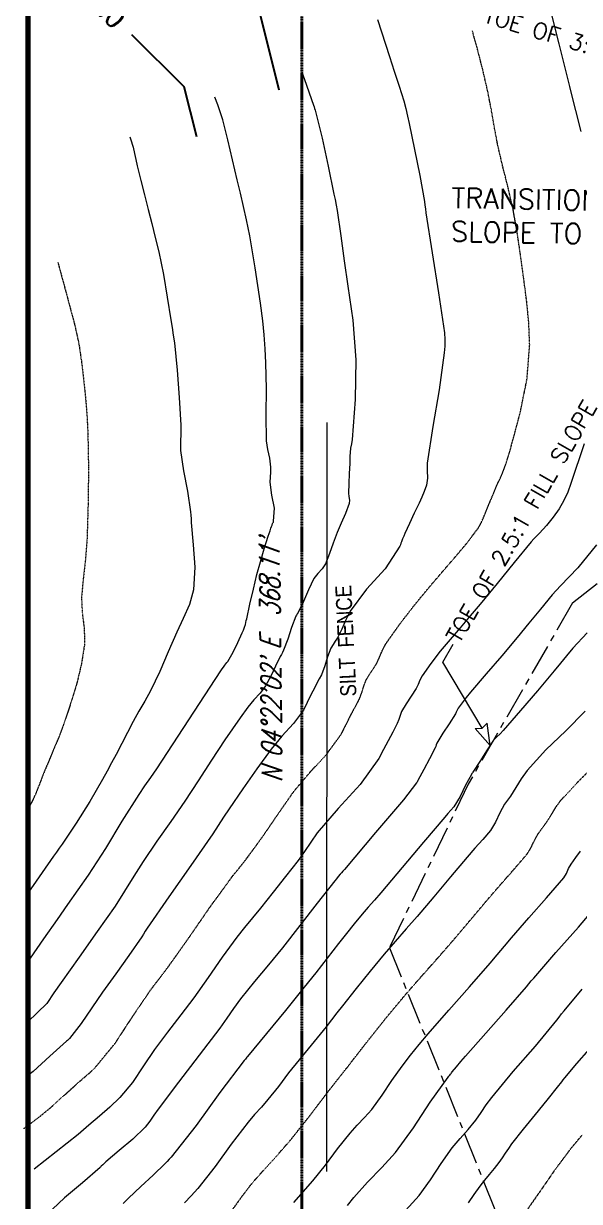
# Model space of a CAD drawing. Header units: inches. Extents: x 2775 to 17527, y 515 to 14737.
# Drawn here: x 5238 to 6069, y 5027 to 6788 of the extents above; entities that cross this region are included whole.
import ezdxf
from ezdxf.enums import TextEntityAlignment as Align

# ---------------------------------------------------------------- set-up
doc = ezdxf.new("R2010")
doc.units = ezdxf.units.IN
doc.header["$LTSCALE"] = 0.5
doc.header["$MEASUREMENT"] = 0
for name, pattern in [('CENTER', [2, 1.25, -0.25, 0.25, -0.25]), ('HIDDEN', [0.375, 0.25, -0.125]), ('PHANTOM', [2.5, 1.25, -0.25, 0.25, -0.25, 0.25, -0.25])]:
    doc.linetypes.add(name, pattern=pattern)
for name, color, linetype, lineweight in [('ARCHENT RD', 3, 'CENTER', 20), ('Object', 4, 'CONTINUOUS', 30), ('V-BNDY', 3, 'PHANTOM', 40), ('VX-TOPO-MAJR', 1, 'HIDDEN', 20), ('VX-TOPO-MINR', 7, 'CONTINUOUS', 5)]:
    doc.layers.add(name, color=color, linetype=linetype, lineweight=lineweight)
for name, color, linetype in [('CTR', 251, 'CONTINUOUS'), ('CTRINDEX', 7, 'CONTINUOUS'), ('TEXT', 7, 'CONTINUOUS'), ('TITLE BLOCK', 7, 'CONTINUOUS')]:
    doc.layers.add(name, color=color, linetype=linetype)
doc.styles.add('ACE', font='simplex.shx', dxfattribs={"height": 2.5})
doc.styles.add('ARCHENTLTD', font='technical.ttf', dxfattribs={"height": 6})
doc.styles.add('BEI', font='romans.shx', dxfattribs={"width": 0.75})
doc.styles.add('EXIST', font='romans.shx', dxfattribs={"width": 0.75, "oblique": 20, "height": 12})
doc.styles.add('ROMANC', font='ROMANC')
doc.styles.get("Standard").update_dxf_attribs({"font": 'romans.shx', "width": 0.75})
doc.linetypes.add('FENCE', pattern='A,1,-0.15,["X",BEI,S=0.16,R=180,X=0,Y=0.08],0.35', length=1.5)

msp = doc.modelspace()

# ---------------------------------------------------------------- linework, layer by layer
at = {"layer": 'ARCHENT RD', "color": 7, "linetype": 'FENCE', "lineweight": 20, "ltscale": 75}
msp.add_line((5690.8436, 6191.0244), (5690.7694, 5071.2472), dxfattribs=at)
at = {"layer": 'ARCHENT RD', "color": 4, "lineweight": 20, "ltscale": 75}
for p, q in [((6058.3305, 5921.5907), (6309.922, 6117.1298)), ((6058.3305, 5921.5907), (5902.4727, 5650.7642)), ((5903.2976, 5652.3281), (5784.7908, 5406.0673)), ((5784.7908, 5406.0673), (5949.3498, 4997.7918))]:
    msp.add_line(p, q, dxfattribs=at)
at = {"layer": 'CTR', "color": 6, "elevation": -33526.1937}
msp.add_lwpolyline([(5619.7845, 6688.1978), (5588.6958, 6812.0235), (5479.7888, 6919.6885), (5511.603, 6917.8386), (5472.2689, 6957.038)], dxfattribs=at)
at = {"layer": 'CTRINDEX', "color": 6, "elevation": -33550.1941}
msp.add_lwpolyline([(5496.7163, 6618.3265), (5478.0037, 6692.8586), (5399.7859, 6771.0012)], dxfattribs=at)
at = {"layer": 'Object', "color": 7, "lineweight": 20}
for p, q in [((5879.5892, 5859.3361, 3362.4641), (5864.1017, 5832.4362, 3362.4641)), ((5923.3196, 5734.3799, 3362.4641), (5864.3106, 5832.7989, 3362.4641)), ((5930.8861, 5741.6414, 3362.4641), (5923.3196, 5734.3799, 3362.4641)), ((5935.0695, 5708.3629, 3362.4641), (5930.8861, 5741.6414, 3362.4641)), ((5912.849, 5733.7888, 3362.4641), (5923.3196, 5734.3799, 3362.4641)), ((5935.0695, 5708.3629, 3362.4641), (5912.849, 5733.7888, 3362.4641))]:
    msp.add_line(p, q, dxfattribs=at)
at = {"layer": 'TITLE BLOCK', "color": 7, "linetype": 'Continuous', "lineweight": 30, "ltscale": 0.5, "const_width": 7.9057, "elevation": 48504.8648}
msp.add_lwpolyline([(5401.2923, 1417.0144), (10240.407, 1417.0144), (10240.407, 658.0646), (5244.2686, 658.0646), (5244.2686, 8458.2136), (10240.407, 8458.2136), (10240.407, 1417.0144)], dxfattribs=at)
at = {"layer": 'V-BNDY'}
msp.add_line((5653.9292, 3081.7716), (5653.9292, 7485.7342), dxfattribs=at)
at = {"layer": 'VX-TOPO-MAJR', "flags": 128}
for points in [[(5237.6687, 5135.563), (5245.3746, 5141.1927), (5262.1104, 5153.8354), (5278.3033, 5167.121), (5291.7391, 5179.2686), (5305.1698, 5191.4271), (5318.6202, 5203.5589), (5327.1674, 5210.9646), (5335.757, 5218.326), (5344.0512, 5226.0464), (5374.54, 5263.0913), (5400.9294, 5303.4417), (5427.9736, 5343.2957), (5436.4316, 5354.3939), (5444.9199, 5365.4734), (5453.333, 5376.607), (5485.907, 5422.378), (5517.7865, 5468.665), (5550.9384, 5514.0127), (5553.7237, 5517.4785), (5556.5694, 5520.8956), (5559.3887, 5524.3343), (5563.8738, 5529.9728), (5568.3252, 5535.6381), (5572.7351, 5541.3353), (5596.4209, 5573.9762), (5619.1895, 5607.2917), (5642.2709, 5640.3427), (5665.9817, 5668.3916), (5690.9531, 5695.5014), (5712.4622, 5725.075), (5716.6001, 5732.9211), (5720.4544, 5740.9031), (5724.3829, 5748.8408), (5729.497, 5758.4764), (5734.6753, 5768.0861), (5739.7598, 5777.7395), (5743.4953, 5787.2314), (5746.409, 5797.0842), (5750.0652, 5806.6104), (5755.0149, 5814.9826), (5760.5536, 5823.0329), (5765.7169, 5831.2674), (5770.2824, 5841.1621), (5774.4598, 5851.2943), (5779.6183, 5860.8972), (5800.2171, 5889.9801), (5821.9888, 5918.1279), (5844.6479, 5945.5771), (5851.4576, 5953.5636), (5858.291, 5961.525), (5865.1056, 5969.5056), (5883.2544, 5990.4719), (5901.1472, 6011.643), (5917.832, 6033.9345), (5921.9825, 6041.2583), (5925.313, 6048.9872), (5928.465, 6056.7984), (5934.0233, 6070.1309), (5939.5307, 6083.4794), (5945.1245, 6096.7868), (5947.8339, 6102.7543), (5950.657, 6108.6734), (5953.381, 6114.6496), (5958.3083, 6127.4698), (5962.4566, 6140.5586), (5966.2574, 6153.8628), (5979.9025, 6204.5491), (5990.2974, 6255.583), (5994.3621, 6307.207), (5993.0149, 6340.5422), (5989.727, 6373.7733), (5985.384, 6406.8757), (5980.7305, 6440.9747), (5975.7474, 6475.034), (5969.7371, 6508.9501), (5962.3832, 6541.2782), (5954.2458, 6573.3978), (5946.702, 6605.636), (5941.6915, 6632.1005), (5937.0805, 6658.6555), (5931.9382, 6685.1118), (5923.9261, 6719.87), (5915.0385, 6754.4095), (5908.728, 6776.6354)], [(5318.5244, 4746.2322), (5327.6048, 4756.874), (5347.1693, 4780.5944), (5365.7027, 4805.0861), (5370.217, 4811.9567), (5374.7022, 4818.8445), (5379.4706, 4825.5272), (5389.3568, 4838.0658), (5399.3686, 4850.5079), (5409.2739, 4863.0306), (5413.092, 4868.0145), (5416.8882, 4873.0165), (5420.7069, 4878.003), (5425.777, 4884.5614), (5431.0009, 4890.9938), (5436.6062, 4897.0848), (5449.8748, 4910.1069), (5463.2661, 4922.9864), (5476.6981, 4935.8243), (5479.9009, 4938.8789), (5483.108, 4941.9287), (5486.3097, 4944.9851), (5504.1688, 4962.6696), (5521.4743, 4980.9008), (5538.2594, 4999.6306), (5552.135, 5017.2418), (5565.1931, 5035.4961), (5578.8312, 5053.271), (5597.9454, 5075.0107), (5617.4957, 5096.3967), (5636.5681, 5118.1744), (5664.6775, 5153.6024), (5692.028, 5189.6725), (5719.9911, 5225.2113), (5720.9013, 5226.2166), (5721.8496, 5227.19), (5722.7472, 5228.2063), (5724.0659, 5230.0291), (5725.3134, 5231.9055), (5726.6208, 5233.7374), (5753.7743, 5268.5616), (5781.3088, 5303.0901), (5809.615, 5336.99), (5833.2564, 5363.9582), (5857.0736, 5390.7624), (5880.6197, 5417.799), (5898.462, 5438.8473), (5916.2402, 5459.9514), (5934.0331, 5481.0405), (5952.8194, 5502.7158), (5971.7876, 5524.2382), (5990.4553, 5546.0353), (5996.438, 5555.536), (6001.2009, 5565.8568), (6006.6176, 5575.7658), (6011.5091, 5582.6507), (6016.5105, 5589.4674), (6021.4207, 5596.3376), (6027.6668, 5606.3421), (6033.7264, 5616.4865), (6040.6646, 5626.0089), (6065.3326, 5652.8509), (6091.0755, 5678.5782), (6117.1488, 5703.988), (6124.014, 5710.7261), (6130.8932, 5717.4464), (6137.8084, 5724.1289), (6162.3951, 5746.7146), (6187.4147, 5768.8379), (6212.059, 5791.3971), (6221.1371, 5800.3634), (6229.8932, 5809.6383), (6238.3171, 5819.2211), (6241.1213, 5822.652), (6243.8744, 5826.1217), (6246.6877, 5829.5407), (6283.8152, 5872.5646), (6321.0889, 5915.4687), (6358.222, 5958.4876), (6368.495, 5970.6586), (6378.6941, 5982.8941), (6388.9712, 5995.0617), (6410.7383, 6018.614), (6422.4619, 6030.46)]]:
    msp.add_lwpolyline(points, dxfattribs=at)
at = {"layer": 'VX-TOPO-MAJR'}
for points in [[(5288.978, 6430.6848), (5289.1678, 6429.985), (5293.6741, 6413.3413), (5300.5941, 6387.7568), (5307.4864, 6362.1655), (5314.3313, 6336.5414), (5320.6393, 6307.3106), (5324.9291, 6277.6762), (5328.3124, 6247.9213), (5330.7693, 6223.3346), (5332.636, 6198.6922), (5333.8371, 6174.0123), (5334.7386, 6121.4897), (5334.1575, 6068.9506), (5332.5428, 6016.4086), (5330.2943, 5987.3341), (5326.9494, 5958.3469), (5324.3108, 5929.3587), (5325.4288, 5906.1083), (5328.4355, 5882.8211), (5328.7654, 5859.5208), (5324.3844, 5831.1644), (5317.801, 5803.2697), (5309.5266, 5775.7166), (5303.566, 5757.4611), (5297.3801, 5739.3683), (5290.5792, 5721.4988), (5283.4138, 5704.2841), (5276.1468, 5687.1207), (5268.9804, 5669.9194), (5264.3155, 5658.1241), (5259.7341, 5646.2927), (5254.9629, 5634.5323), (5251.9449, 5627.9289), (5248.7024, 5621.4315), (5245.4409, 5614.9369), (5244.2999, 5612.7467)], [(5989.0535, 5011.7131), (6011.1734, 5043.206), (6033.0412, 5074.9586), (6056.0539, 5105.8365), (6073.0492, 5126.2476)]]:
    msp.add_lwpolyline(points, dxfattribs=at)
at = {"layer": 'VX-TOPO-MINR', "ltscale": 50}
for points in [[(6024.2282, 6812.5497), (6037.9231, 6757.1569), (6051.7197, 6701.7905), (6052.7714, 6697.6404), (6053.8261, 6693.491), (6054.8789, 6689.3409), (6070.6577, 6626.3628)], [(5766.7443, 6793.8414), (5772.7701, 6775.4392), (5778.7686, 6757.0292), (5784.7582, 6738.6157), (5792.0038, 6716.4067), (5799.2285, 6694.1915), (5806.352, 6671.9338), (5809.353, 6660.7653), (5811.7197, 6649.4306), (5813.9659, 6638.0661), (5822.1108, 6599.425), (5829.9935, 6560.7432), (5836.9138, 6521.8815), (5837.7476, 6516.1989), (5838.5044, 6510.5059), (5839.2754, 6504.8174), (5848.3486, 6444.8927), (5857.8415, 6385.0041), (5866.7619, 6325.0727), (5867.5084, 6315.2263), (5867.305, 6305.3112), (5866.5578, 6295.3588), (5859.2116, 6239.946), (5849.5255, 6185.1737), (5841.1384, 6130.3651), (5841.0198, 6119.3564), (5841.5194, 6108.2735), (5840.056, 6097.4287), (5836.7794, 6088.3134), (5832.9649, 6079.4799), (5828.9348, 6070.734), (5821.8425, 6055.5933), (5814.7105, 6040.483), (5807.7929, 6025.2733), (5806.0578, 6021.2202), (5804.3744, 6017.1456), (5802.7035, 6013.067), (5801.8416, 6010.799), (5801.0278, 6008.5114), (5800.1489, 6006.2486), (5778.1284, 5972.3504), (5750.1903, 5941.927), (5725.7497, 5909.3679), (5719.2719, 5896.0777), (5713.3415, 5882.4567), (5706.8846, 5869.158), (5703.7266, 5864.1217), (5700.3392, 5859.1981), (5697.3119, 5854.0777), (5692.2664, 5840.9317), (5688.2456, 5827.3353), (5683.0907, 5814.2369), (5679.7307, 5807.8573), (5676.3085, 5801.5067), (5672.9289, 5795.1389), (5667.3562, 5783.8792), (5661.8887, 5772.5566), (5656.0191, 5761.4268), (5641.1852, 5741.0748), (5623.9664, 5722.4199), (5607.6713, 5703.0631), (5586.4463, 5673.4966), (5565.424, 5643.7706), (5544.9039, 5613.6928), (5536.7533, 5601.2229), (5528.6837, 5588.7031), (5520.5114, 5576.2534), (5488.0022, 5529.0893), (5454.9368, 5482.2956), (5422.4134, 5435.1415), (5419.6889, 5430.8151), (5417.0543, 5426.4297), (5414.2805, 5422.1359), (5394.9201, 5394.508), (5375.4361, 5366.9678), (5355.9254, 5339.4423), (5339.8853, 5315.9731), (5323.7642, 5292.565), (5306.2798, 5270.0817), (5304.9222, 5268.7236), (5303.4427, 5267.496), (5301.9649, 5266.2662), (5276.9442, 5243.7972), (5252.034, 5221.2115), (5244.2999, 5214.8214)], [(5653.9292, 6715.1238), (5657.9023, 6703.9213), (5671.0264, 6665.9152), (5671.9257, 6663.2919), (5672.7984, 6660.6611), (5673.5888, 6658.0027), (5683.9625, 6616.4647), (5693.0776, 6574.6625), (5701.7474, 6532.7504), (5703.468, 6524.5877), (5705.1332, 6516.4163), (5706.5951, 6508.2069), (5712.1266, 6470.5074), (5717.1475, 6432.7399), (5722.262, 6395.0018), (5724.8255, 6378.0708), (5727.5076, 6361.1501), (5730.0279, 6344.2174), (5734.5032, 6285.1869), (5733.2834, 6225.7444), (5728.8043, 6166.0789), (5727.8216, 6159.5228), (5726.5615, 6153.0426), (5725.7903, 6146.5154), (5725.5926, 6140.9267), (5725.4257, 6135.3365), (5725.2393, 6129.7482), (5724.6224, 6115.0068), (5723.9503, 6100.2643), (5723.3069, 6085.5233), (5723.8744, 6080.4263), (5724.8691, 6075.3379), (5724.6055, 6070.2681), (5719.1536, 6055.2367), (5712.6512, 6040.9203), (5706.3789, 6026.5537), (5700.6352, 6011.0744), (5695.0251, 5995.4995), (5688.9717, 5980.0933), (5683.9133, 5972.3065), (5677.4955, 5965.3178), (5671.8812, 5957.8385), (5663.6988, 5941.0514), (5656.2081, 5923.8465), (5648.0522, 5907.0486), (5646.8997, 5905.2106), (5645.6634, 5903.4136), (5644.5585, 5901.5449), (5638.1238, 5884.7793), (5632.996, 5867.4391), (5626.4217, 5850.7342), (5624.786, 5847.6286), (5623.12, 5844.537), (5621.4748, 5841.4371), (5614.258, 5826.8553), (5607.1774, 5812.1921), (5599.576, 5797.7786), (5591.4441, 5786.6216), (5582.0047, 5776.395), (5573.0717, 5765.7835), (5561.4361, 5749.5751), (5549.9116, 5733.2792), (5538.6624, 5716.7905), (5518.6564, 5686.1827), (5498.8494, 5655.4521), (5478.79, 5624.8939), (5458.1018, 5594.8796), (5437.0597, 5565.1011), (5416.3624, 5535.0931), (5402.3588, 5512.91), (5388.817, 5490.4236), (5374.6316, 5468.3602), (5347.9516, 5430.1474), (5320.9744, 5392.1408), (5294.0183, 5354.125), (5283.1133, 5338.3915), (5272.3114, 5322.5843), (5244.2999, 5295.2096)], [(5244.2999, 5384.3993), (5248.2581, 5390.1774), (5268.1864, 5419.3814), (5288.3083, 5448.4434), (5303.8958, 5470.4665), (5319.5253, 5492.4658), (5334.9827, 5514.5845), (5360.589, 5554.4113), (5385.0334, 5595.0018), (5410.3115, 5635.0447), (5419.1825, 5647.9065), (5428.2014, 5660.6699), (5437.0686, 5673.5344), (5469.015, 5722.2011), (5500.5596, 5771.1424), (5532.421, 5819.8883), (5534.3992, 5822.7879), (5536.4259, 5825.6536), (5538.472, 5828.5039), (5540.0109, 5830.3866), (5541.6389, 5832.2017), (5543.133, 5834.1304), (5551.2037, 5847.9182), (5558.1346, 5862.2776), (5564.5952, 5876.9187), (5566.4285, 5881.0066), (5568.1483, 5885.1251), (5569.4924, 5889.3709), (5570.1092, 5892.1724), (5570.6555, 5894.9851), (5571.2359, 5897.79), (5576.1823, 5919.8301), (5581.2205, 5941.852), (5586.6027, 5963.8017), (5591.8769, 5983.1489), (5597.5901, 6002.3641), (5603.5894, 6021.4997), (5604.8712, 6025.4705), (5606.1894, 6029.4278), (5607.5552, 6033.3701), (5608.3692, 6035.6015), (5609.2099, 6037.8223), (5610.0543, 6040.0404), (5610.5702, 6041.2392), (5611.1138, 6042.4276), (5611.57, 6043.6756), (5612.7372, 6063.0245), (5609.1049, 6082.4446), (5606.617, 6101.8615), (5606.9692, 6109.4178), (5607.5247, 6116.9888), (5607.6077, 6124.535), (5605.7012, 6137.7122), (5602.7398, 6150.8141), (5600.8571, 6164.0077), (5600.3441, 6202.7411), (5600.8844, 6241.5778), (5600.0877, 6280.3427), (5598.8209, 6301.3346), (5597.2764, 6322.3229), (5595.1572, 6343.2544), (5591.801, 6369.6308), (5588.0775, 6395.9591), (5584.0017, 6422.2475), (5580.1068, 6446.2387), (5575.9521, 6470.1734), (5571.1919, 6493.9988), (5566.6817, 6514.0856), (5562.0003, 6534.1249), (5557.2613, 6554.1533), (5550.1508, 6583.9815), (5542.8808, 6613.7674), (5535.4048, 6643.5027), (5527.9185, 6666.231), (5523.4789, 6677.4953)], [(5396.5824, 6618.0918), (5397.4802, 6615.3328), (5401.3189, 6602.6905), (5403.5698, 6593.5021), (5405.4537, 6584.2252), (5407.5024, 6574.9876), (5413.002, 6553.203), (5418.517, 6531.4218), (5424.017, 6509.6366), (5429.313, 6488.6174), (5434.5741, 6467.5897), (5439.7291, 6446.528), (5446.8047, 6412.7189), (5452.5406, 6378.6417), (5457.9795, 6344.4997), (5459.8131, 6333.1243), (5461.5389, 6321.7365), (5463.1335, 6310.3303), (5467.5582, 6269.4491), (5470.4972, 6228.4099), (5472.73, 6187.4124), (5472.7367, 6174.8187), (5472.2367, 6162.187), (5472.4179, 6149.6077), (5476.722, 6118.9612), (5482.8444, 6088.4542), (5487.3732, 6057.8203), (5487.7821, 6052.4959), (5488.135, 6047.1552), (5488.4638, 6041.8127), (5491.3871, 6008.3403), (5493.6745, 5974.8391), (5491.7737, 5941.1153), (5485.7551, 5919.1813), (5476.5081, 5898.4488), (5466.7603, 5877.8809), (5454.1157, 5848.3564), (5441.3191, 5818.9614), (5427.4905, 5790.0304), (5419.0072, 5774.6254), (5410.0979, 5759.4671), (5401.5062, 5744.1369), (5392.9664, 5727.7922), (5384.4661, 5711.4252), (5375.9234, 5695.0796), (5369.2499, 5682.4517), (5362.5139, 5669.8576), (5355.6801, 5657.3101), (5336.6968, 5624.4472), (5316.511, 5592.3082), (5295.3338, 5560.8088), (5291.111, 5554.7755), (5286.853, 5548.7694), (5282.5984, 5542.7618), (5244.2999, 5487.5053)], [(6075.7288, 6159.3767), (6056.0534, 6100.2741), (6051.1786, 6087.2021), (6045.4861, 6074.4811), (6038.513, 6062.3256), (6029.2793, 6049.5062), (6019.2858, 6037.4223), (6008.8212, 6025.7205), (6004.7973, 6021.4955), (6000.7292, 6017.3206), (5996.8204, 6013.0041), (5971.2362, 5982.0116), (5945.9737, 5950.746), (5920.4611, 5919.697), (5905.4626, 5902.0473), (5890.3533, 5884.4861), (5875.296, 5866.8694), (5860.7279, 5849.2216), (5846.7303, 5831.1247), (5833.4868, 5812.4265), (5830.1703, 5806.2526), (5827.4846, 5799.7383), (5824.5493, 5793.3767), (5817.3805, 5781.944), (5809.6907, 5770.7671), (5802.8185, 5759.1432), (5800.5515, 5753.2366), (5798.745, 5747.1275), (5796.4288, 5741.2422), (5789.62, 5728.3149), (5782.6854, 5715.4461), (5775.837, 5702.5426), (5773.5526, 5697.927), (5771.3114, 5693.2856), (5768.9053, 5688.7232), (5740.7026, 5649.9463), (5707.9601, 5614.4), (5676.8705, 5577.6223), (5667.3086, 5563.9302), (5657.8762, 5550.1286), (5648.0638, 5536.6064), (5629.5423, 5512.6779), (5610.8466, 5488.8839), (5592.0089, 5465.202), (5580.1682, 5450.7597), (5568.216, 5436.4078), (5556.5177, 5421.8515), (5534.6704, 5391.967), (5513.6615, 5361.4635), (5492.195, 5331.3), (5472.6819, 5305.4771), (5452.9943, 5279.7796), (5433.3772, 5254.0387), (5416.7636, 5229.5559), (5400.5522, 5204.7682), (5381.8226, 5182.011), (5366.6617, 5167.8611), (5350.9602, 5154.3682), (5335.2755, 5140.8515), (5327.3484, 5133.7329), (5319.4563, 5126.5772), (5253.7384, 5075.0606)], [(6094.316, 6008.4552), (6066.1952, 5974.0956), (6053.5507, 5960.4034), (6040.4252, 5947.1385), (6027.8095, 5933.4209), (6010.3893, 5912.3182), (5993.1881, 5891.0295), (5975.8166, 5869.8883), (5952.6133, 5842.5835), (5929.2385, 5815.4156), (5905.9442, 5788.1617), (5899.467, 5780.3153), (5893.2436, 5772.2692), (5887.3554, 5763.9558), (5885.8808, 5761.2108), (5884.6867, 5758.3145), (5883.3816, 5755.4861), (5874.2074, 5740.8552), (5864.3665, 5726.5516), (5855.5719, 5711.676), (5854.6941, 5709.389), (5853.9946, 5707.0236), (5853.0978, 5704.7449), (5844.5647, 5688.5436), (5835.8739, 5672.4158), (5827.2911, 5656.2445), (5826.6808, 5654.9327), (5826.0825, 5653.6136), (5825.3483, 5652.3714), (5805.6331, 5627.0151), (5784.8837, 5602.5988), (5763.9893, 5578.3011), (5748.4394, 5559.8481), (5732.881, 5541.4043), (5717.2799, 5522.997), (5715.1782, 5520.6003), (5713.0507, 5518.2259), (5710.9675, 5515.8131), (5708.2815, 5512.5321), (5705.6314, 5509.2224), (5702.9985, 5505.8989), (5676.8421, 5472.6468), (5650.7677, 5439.3317), (5624.6291, 5406.0697), (5603.8365, 5380.57), (5582.7431, 5355.3102), (5562.0971, 5329.6903), (5551.5543, 5315.269), (5541.4161, 5300.549), (5531.0571, 5285.9931), (5500.4439, 5245.4809), (5469.5571, 5205.1653), (5438.7807, 5164.7818), (5432.4829, 5155.779), (5426.3348, 5146.6627), (5419.5939, 5137.9756), (5400.8136, 5119.6889), (5380.5271, 5103.013), (5360.6697, 5085.8716), (5358.3428, 5083.6587), (5356.0175, 5081.4439), (5353.696, 5079.2251), (5353.1507, 5078.7), (5352.6068, 5078.1734), (5352.0628, 5077.647), (5325.9423, 5054.3191), (5299.0369, 5031.852), (5271.8443, 5006.8917)], [(6080.0858, 5876.9843), (6058.7985, 5853.8377), (6049.5395, 5842.6285), (6040.3968, 5831.3205), (6031.1721, 5820.0797), (6005.9408, 5790.1959), (5980.4997, 5760.4912), (5954.933, 5730.9062), (5950.1187, 5725.9846), (5945.0953, 5721.2538), (5940.4715, 5716.1622), (5929.6675, 5700.5636), (5919.7363, 5684.3773), (5909.505, 5668.4162), (5908.7416, 5667.3481), (5907.9641, 5666.2883), (5907.2036, 5665.218), (5898.3559, 5649.0324), (5890.5762, 5632.1742), (5880.8039, 5616.6556), (5876.4377, 5611.5574), (5872.0012, 5606.5235), (5867.6072, 5601.4539), (5835.6678, 5563.5976), (5803.7546, 5525.7141), (5771.7265, 5487.931), (5762.4399, 5477.3515), (5753.047, 5466.8633), (5743.85, 5456.2054), (5731.9882, 5441.7159), (5720.2848, 5427.0999), (5708.6575, 5412.4226), (5691.5176, 5390.5962), (5674.4315, 5368.7285), (5657.2494, 5346.9375), (5629.1665, 5312.2924), (5600.7625, 5277.9052), (5572.4937, 5243.4131), (5571.5093, 5242.1623), (5570.5399, 5240.8994), (5569.5582, 5239.6465), (5568.9422, 5238.9318), (5568.3021, 5238.2372), (5567.6763, 5237.5311), (5530.8998, 5189.5995), (5495.6875, 5140.3749), (5458.2706, 5092.8848), (5455.431, 5089.7163), (5452.5035, 5086.6322), (5449.4823, 5083.6405), (5431.2288, 5066.2225), (5412.9445, 5048.8417), (5394.6967, 5031.4248), (5386.6321, 5023.6569)], [(6077.5313, 5759.7484), (6048.5811, 5730.1524), (6018.3731, 5701.7037), (5990.5681, 5671.0855), (5981.809, 5658.4394), (5973.7576, 5645.3169), (5965.4628, 5632.3769), (5962.6261, 5628.4077), (5959.7366, 5624.4695), (5956.9106, 5620.4919), (5949.7784, 5607.4446), (5943.5071, 5593.8551), (5935.6296, 5581.3454), (5924.1126, 5567.8978), (5912.4103, 5554.6197), (5900.8201, 5541.2472), (5875.954, 5511.7745), (5851.1083, 5482.2807), (5826.1731, 5452.865), (5809.7029, 5434.1016), (5793.0439, 5415.5002), (5776.7325, 5396.5977), (5755.6948, 5370.8998), (5734.9381, 5344.9775), (5714.3164, 5318.9462), (5706.1657, 5308.5668), (5698.0405, 5298.1678), (5689.8696, 5287.8052), (5676.515, 5271.3299), (5663.0076, 5254.9773), (5649.5646, 5238.5748), (5633.9704, 5218.7616), (5618.6149, 5198.756), (5603.0631, 5178.9105), (5593.3057, 5167.5885), (5583.1672, 5156.5861), (5573.2538, 5145.4011), (5548.0465, 5112.5478), (5523.9113, 5078.8084), (5498.265, 5046.2577), (5488.4527, 5035.3086), (5478.3362, 5024.6509)], [(5641.7752, 5025.1268), (5670.073, 5057.4384), (5688.8563, 5081.112), (5707.1324, 5105.2148), (5725.8179, 5128.9625), (5736.488, 5140.7467), (5747.6048, 5152.1569), (5758.1271, 5164.0715), (5773.5855, 5185.4392), (5788.209, 5207.4347), (5803.5346, 5228.9089), (5816.2823, 5245.2576), (5829.2087, 5261.4675), (5842.4975, 5277.3823), (5873.3187, 5312.5408), (5904.3692, 5347.4853), (5935.0663, 5382.733), (5945.8157, 5395.4138), (5956.5264, 5408.1284), (5967.246, 5420.8338), (5993.2286, 5450.812), (6019.4626, 5480.5786), (6045.281, 5510.7251), (6049.3689, 5517.2168), (6052.6233, 5524.269), (6056.3245, 5531.0397), (6063.2816, 5540.8319), (6070.3949, 5550.527)], [(5722.2025, 5020.7826), (5731.6447, 5032.7136), (5752.0242, 5055.3207), (5773.2588, 5077.2115), (5793.507, 5099.9367), (5820.4566, 5136.941), (5845.7287, 5175.2331), (5872.3302, 5212.4883), (5873.5234, 5213.921), (5874.7503, 5215.3284), (5875.9352, 5216.7681), (5876.7636, 5217.9248), (5877.5629, 5219.1041), (5878.4111, 5220.2463), (5884.9342, 5228.1694), (5891.5444, 5236.0192), (5898.2429, 5243.7945), (5928.6973, 5278.3963), (5959.2433, 5312.9124), (5989.5129, 5347.667), (5993.1752, 5351.9755), (5996.8156, 5356.3028), (6000.4589, 5360.6271), (6033.6377, 5398.9081), (6067.1376, 5436.919), (6100.1067, 5475.4149)], [(5798.9656, 5002.2203), (5828.8869, 5035.8018), (5845.9244, 5059.196), (5861.9015, 5083.4042), (5878.719, 5106.957), (5890.2777, 5120.8356), (5902.1623, 5134.4695), (5913.6413, 5148.4165), (5921.6872, 5159.6058), (5929.4513, 5171.0143), (5937.6254, 5182.1097), (5969.8941, 5220.864), (6002.8239, 5259.0896), (6035.0936, 5297.8431), (6038.6368, 5302.3836), (6042.1464, 5306.9521), (6045.7347, 5311.4577), (6072.9084, 5344.0477)]]:
    msp.add_lwpolyline(points, dxfattribs=at)
at = {"layer": 'VX-TOPO-MINR'}
msp.add_lwpolyline([(5902.9299, 5024.4361), (5911.4071, 5037.0235), (5920.2426, 5049.3391), (5927.2729, 5058.3325), (5934.4919, 5067.1887), (5941.6975, 5076.0559), (5948.6874, 5085.0821), (5953.5635, 5091.9792), (5958.249, 5099.018), (5962.9565, 5106.041), (5967.8988, 5112.8912), (5985.2224, 5134.8675), (6002.9597, 5156.5264), (6020.741, 5178.1491), (6038.1965, 5200.0164), (6040.3222, 5202.854), (6042.3973, 5205.7318), (6044.4959, 5208.5919), (6046.6918, 5211.3765), (6064.7959, 5232.7643), (6083.1959, 5253.8888)], dxfattribs=at)

# ---------------------------------------------------------------- texts
at = {"layer": 'TEXT', "style": 'ROMANC'}
msp.add_text('920', height=28.80051, rotation=315.0275598, dxfattribs=at).set_placement((5356.9988, 6813.7472, -33550.1941), align=Align.MIDDLE_CENTER)
at = {"layer": 'TEXT'}
for s, rotation, p in [('TOE OF 3:1 FILL SLOPE', 343.1221195, (5924.0561, 6790.2262, -29127.7552)), ('TOE OF 2.5:1 FILL SLOPE', 59.806292, (5889.1213, 5859.5045, -29127.7552))]:
    msp.add_text(s, height=23.99904, rotation=rotation, dxfattribs=at).set_placement(p)
at = {"layer": 'TEXT', "attachment_point": 1}
for s, insert, char_height, rotation, style in [('TRANSITION FROM 3:1 FILL\\PSLOPE TO 2.5:1 FILL SLOPE.', (5877.8044, 6542.0638), 30, 358.935, 'ACE'), ("N 04°22'02' E  368.11'\\P   ", (5594.3224, 5653.0727), 30.000535, 90.6975, 'EXIST')]:
    msp.add_mtext(s, dxfattribs=dict(at, insert=insert, char_height=char_height, rotation=rotation, style=style))
at = {"layer": 'TEXT', "color": 7, "lineweight": 20, "insert": (5703.5054, 5947.3657), "char_height": 24, "attachment_point": 3, "rotation": 92.7686074, "style": 'ARCHENTLTD'}
msp.add_mtext('SILT  FENCE\\P{\\H0.6667x;  }', dxfattribs=at)

doc.saveas('drawing.dxf')
